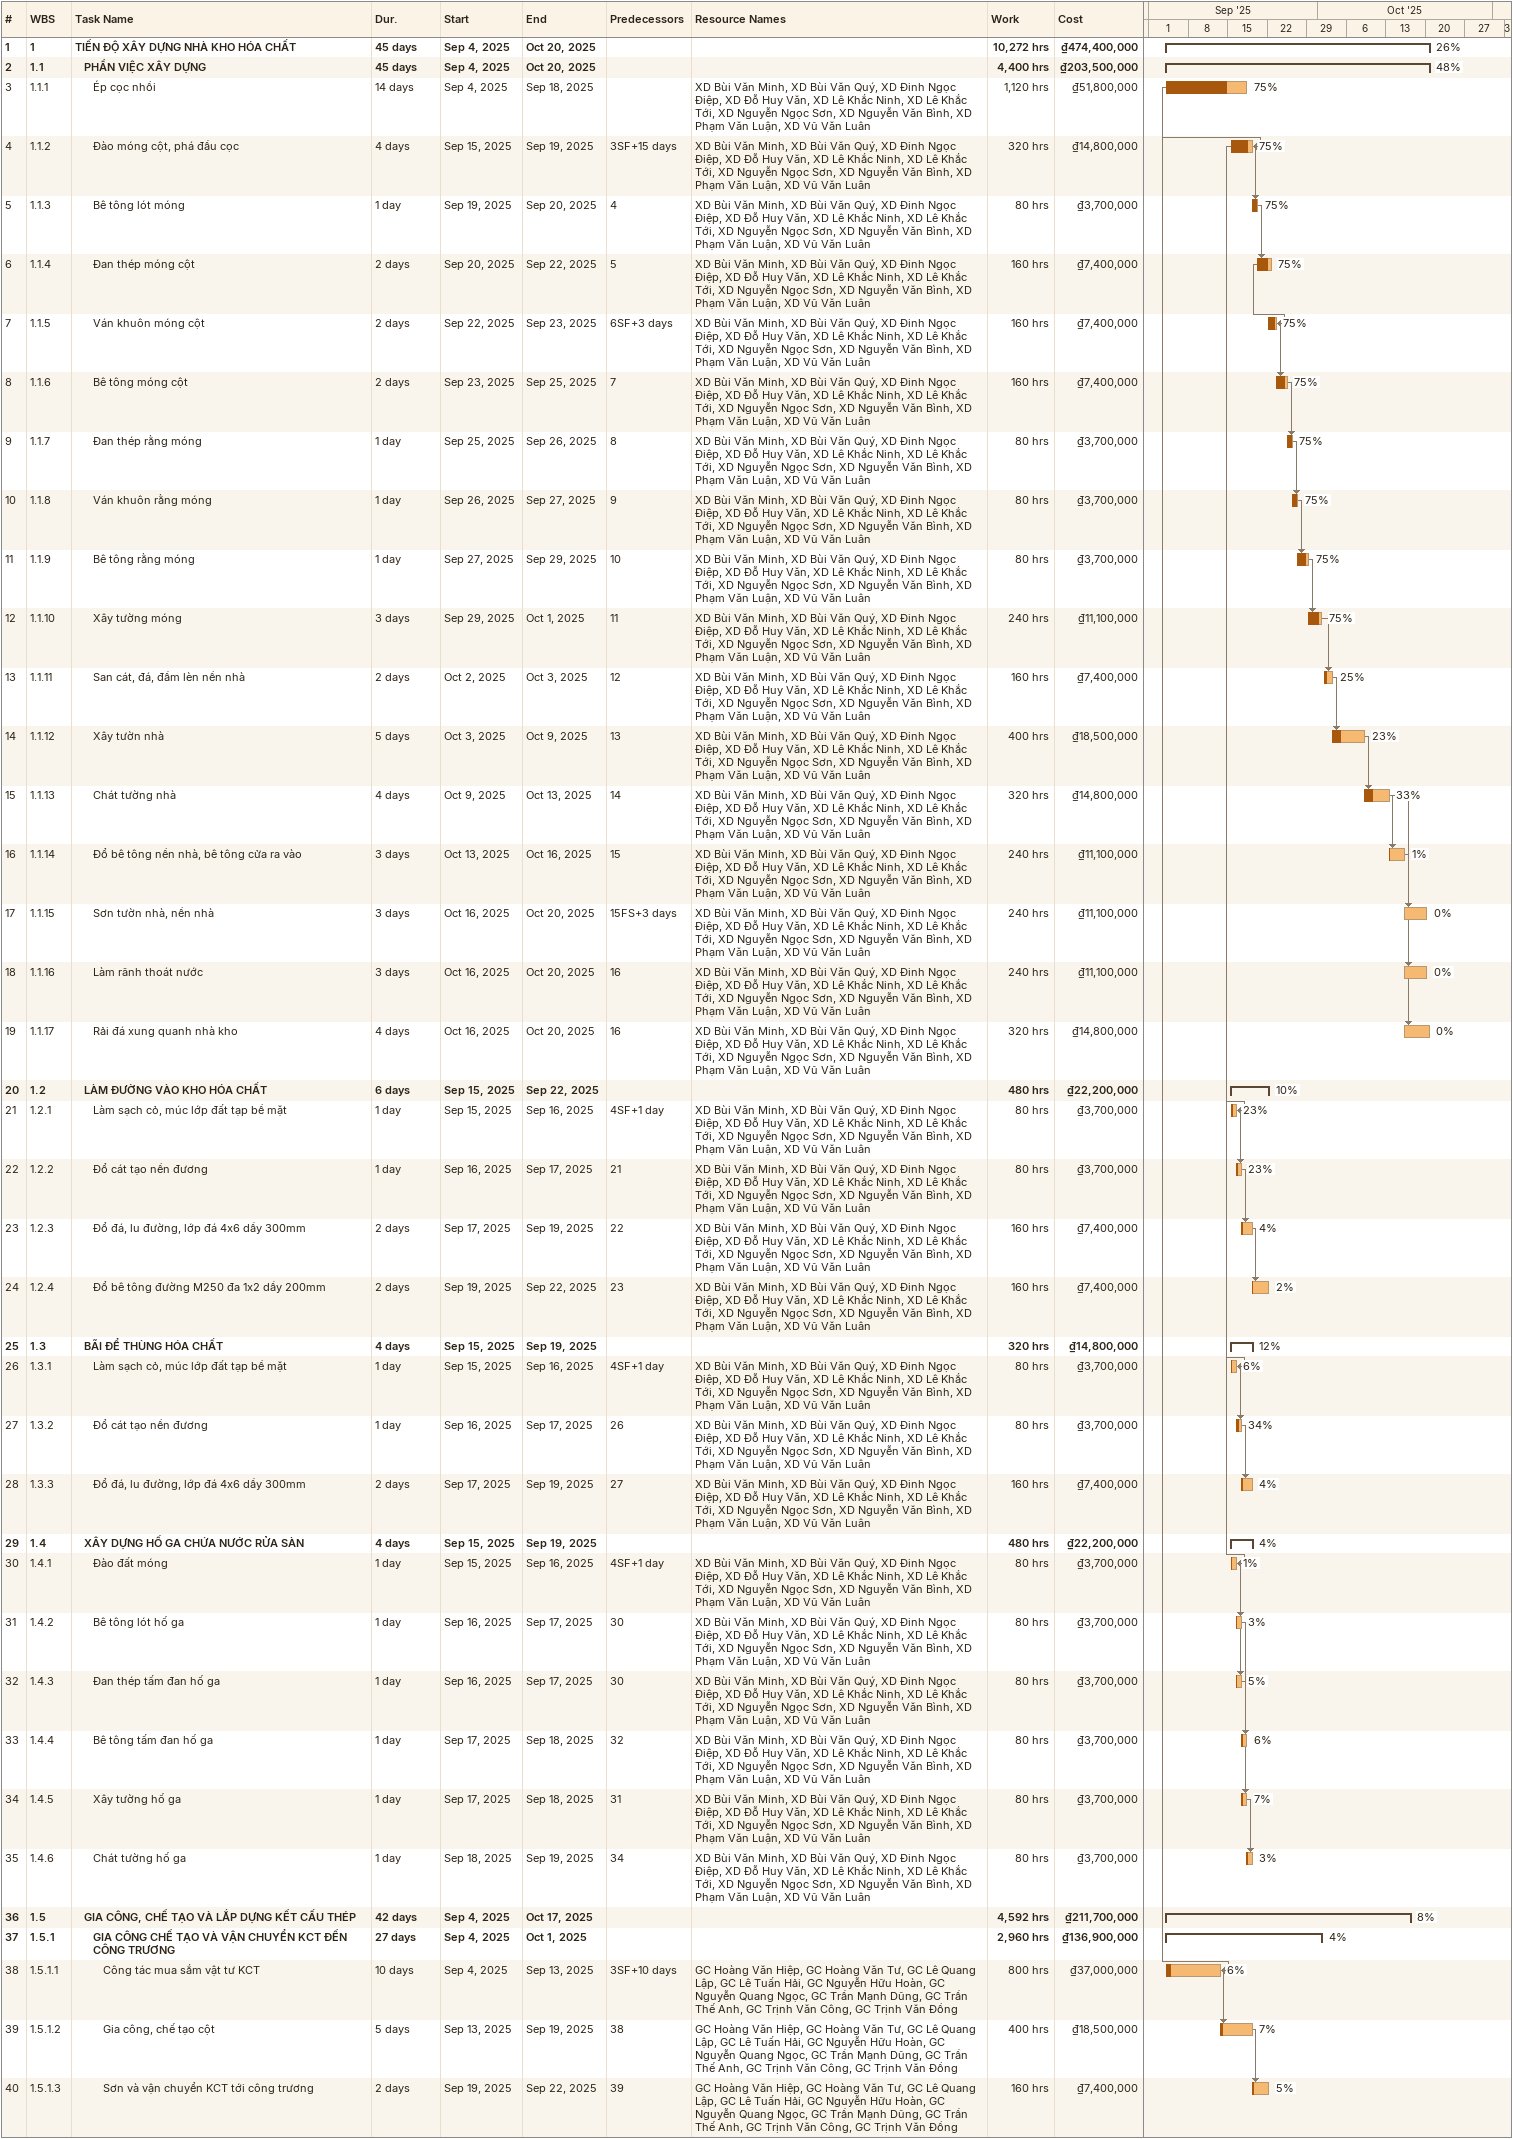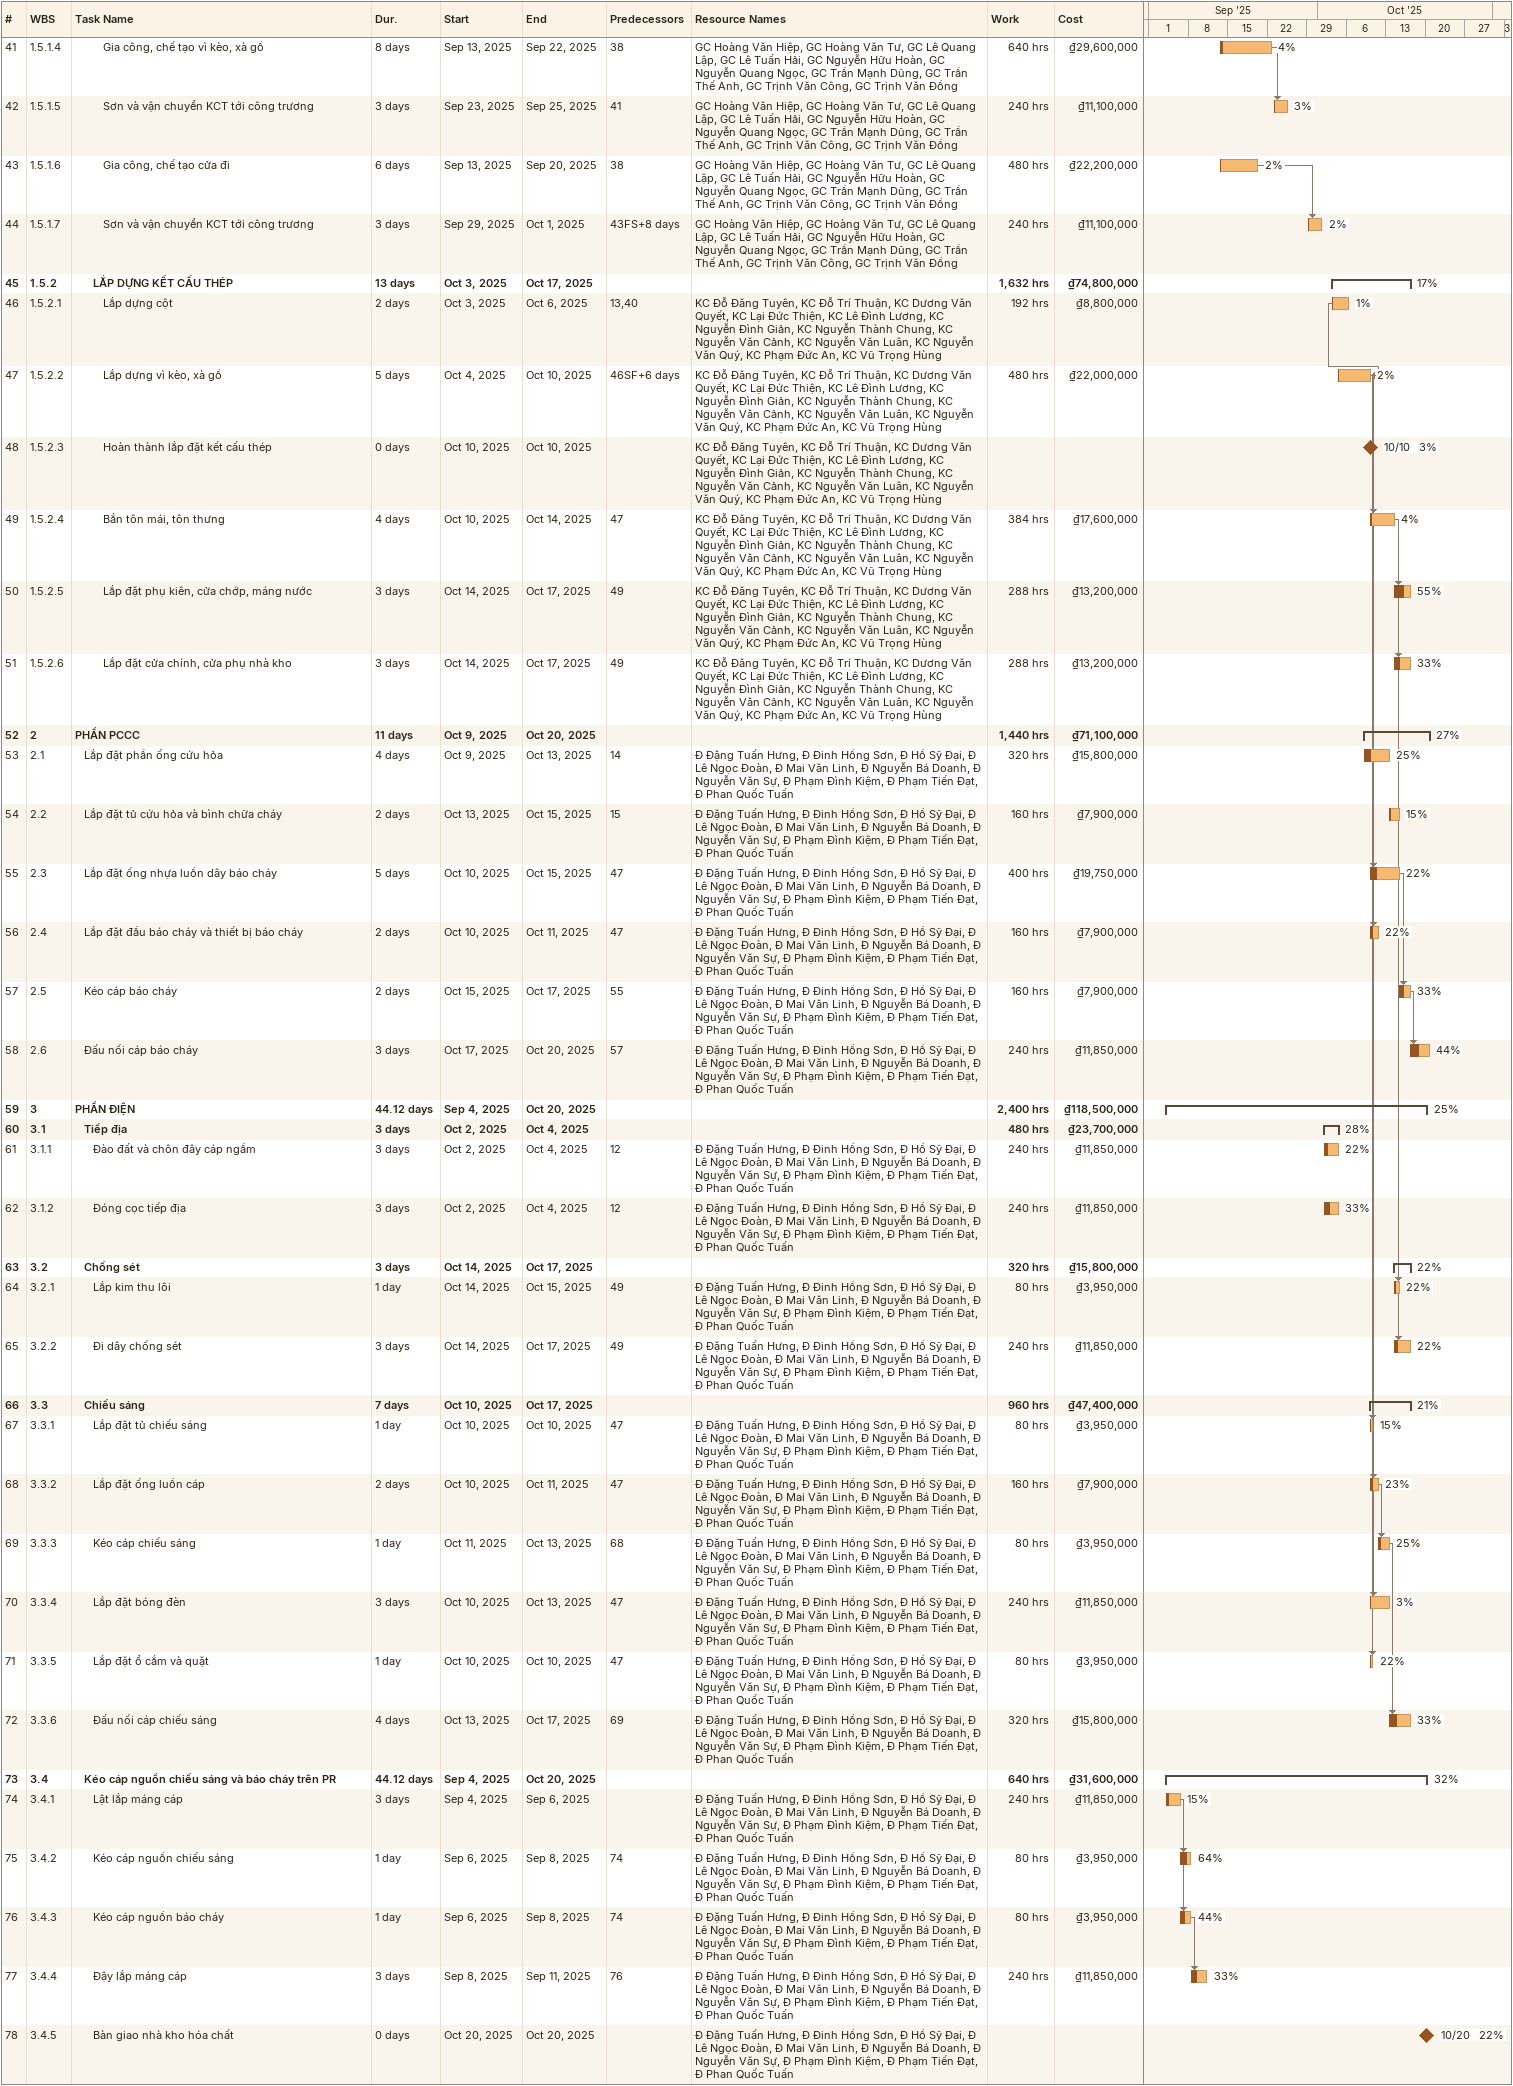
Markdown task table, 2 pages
| ID | WBS | Task | Duration | Start | Finish | Predecessors | Resources | % complete | Work (h) | Cost (₫) |
|---|---|---|---|---|---|---|---|---|---|---|
| 1 | 1 | **TIẾN ĐỘ XÂY DỰNG NHÀ KHO HÓA CHẤT** | 45d | 2025-09-04 | 2025-10-20 |  |  | 26 | 10272 | 474400000 |
| 2 | 1.1 | **PHẦN VIỆC XÂY DỰNG** | 45d | 2025-09-04 | 2025-10-20 |  |  | 48 | 4400 | 203500000 |
| 3 | 1.1.1 | Ép cọc nhồi | 14d | 2025-09-04 | 2025-09-18 |  | XD Bùi Văn Minh, XD Bùi Văn Quý, XD Đinh Ngọc Điệp, XD Đỗ Huy Văn, XD Lê Khắc Ninh, XD Lê Khắc Tới, XD Nguyễn Ngọc Sơn, XD Nguyễn Văn Bình, XD Phạm Văn Luận, XD Vũ Văn Luân | 75 | 1120 | 51800000 |
| 4 | 1.1.2 | Đào móng cột, phá đầu cọc | 4d | 2025-09-15 | 2025-09-19 | 3SF+15d | XD Bùi Văn Minh, XD Bùi Văn Quý, XD Đinh Ngọc Điệp, XD Đỗ Huy Văn, XD Lê Khắc Ninh, XD Lê Khắc Tới, XD Nguyễn Ngọc Sơn, XD Nguyễn Văn Bình, XD Phạm Văn Luận, XD Vũ Văn Luân | 75 | 320 | 14800000 |
| 5 | 1.1.3 | Bê tông lót móng | 1d | 2025-09-19 | 2025-09-20 | 4 | XD Bùi Văn Minh, XD Bùi Văn Quý, XD Đinh Ngọc Điệp, XD Đỗ Huy Văn, XD Lê Khắc Ninh, XD Lê Khắc Tới, XD Nguyễn Ngọc Sơn, XD Nguyễn Văn Bình, XD Phạm Văn Luận, XD Vũ Văn Luân | 75 | 80 | 3700000 |
| 6 | 1.1.4 | Đan thép móng cột | 2d | 2025-09-20 | 2025-09-22 | 5 | XD Bùi Văn Minh, XD Bùi Văn Quý, XD Đinh Ngọc Điệp, XD Đỗ Huy Văn, XD Lê Khắc Ninh, XD Lê Khắc Tới, XD Nguyễn Ngọc Sơn, XD Nguyễn Văn Bình, XD Phạm Văn Luận, XD Vũ Văn Luân | 75 | 160 | 7400000 |
| 7 | 1.1.5 | Ván khuôn móng cột | 2d | 2025-09-22 | 2025-09-23 | 6SF+3d | XD Bùi Văn Minh, XD Bùi Văn Quý, XD Đinh Ngọc Điệp, XD Đỗ Huy Văn, XD Lê Khắc Ninh, XD Lê Khắc Tới, XD Nguyễn Ngọc Sơn, XD Nguyễn Văn Bình, XD Phạm Văn Luận, XD Vũ Văn Luân | 75 | 160 | 7400000 |
| 8 | 1.1.6 | Bê tông móng cột | 2d | 2025-09-23 | 2025-09-25 | 7 | XD Bùi Văn Minh, XD Bùi Văn Quý, XD Đinh Ngọc Điệp, XD Đỗ Huy Văn, XD Lê Khắc Ninh, XD Lê Khắc Tới, XD Nguyễn Ngọc Sơn, XD Nguyễn Văn Bình, XD Phạm Văn Luận, XD Vũ Văn Luân | 75 | 160 | 7400000 |
| 9 | 1.1.7 | Đan thép rằng móng | 1d | 2025-09-25 | 2025-09-26 | 8 | XD Bùi Văn Minh, XD Bùi Văn Quý, XD Đinh Ngọc Điệp, XD Đỗ Huy Văn, XD Lê Khắc Ninh, XD Lê Khắc Tới, XD Nguyễn Ngọc Sơn, XD Nguyễn Văn Bình, XD Phạm Văn Luận, XD Vũ Văn Luân | 75 | 80 | 3700000 |
| 10 | 1.1.8 | Ván khuôn rằng móng | 1d | 2025-09-26 | 2025-09-27 | 9 | XD Bùi Văn Minh, XD Bùi Văn Quý, XD Đinh Ngọc Điệp, XD Đỗ Huy Văn, XD Lê Khắc Ninh, XD Lê Khắc Tới, XD Nguyễn Ngọc Sơn, XD Nguyễn Văn Bình, XD Phạm Văn Luận, XD Vũ Văn Luân | 75 | 80 | 3700000 |
| 11 | 1.1.9 | Bê tông rằng móng | 1d | 2025-09-27 | 2025-09-29 | 10 | XD Bùi Văn Minh, XD Bùi Văn Quý, XD Đinh Ngọc Điệp, XD Đỗ Huy Văn, XD Lê Khắc Ninh, XD Lê Khắc Tới, XD Nguyễn Ngọc Sơn, XD Nguyễn Văn Bình, XD Phạm Văn Luận, XD Vũ Văn Luân | 75 | 80 | 3700000 |
| 12 | 1.1.10 | Xây tường móng | 3d | 2025-09-29 | 2025-10-01 | 11 | XD Bùi Văn Minh, XD Bùi Văn Quý, XD Đinh Ngọc Điệp, XD Đỗ Huy Văn, XD Lê Khắc Ninh, XD Lê Khắc Tới, XD Nguyễn Ngọc Sơn, XD Nguyễn Văn Bình, XD Phạm Văn Luận, XD Vũ Văn Luân | 75 | 240 | 11100000 |
| 13 | 1.1.11 | San cát, đá, đầm lèn nền nhà | 2d | 2025-10-02 | 2025-10-03 | 12 | XD Bùi Văn Minh, XD Bùi Văn Quý, XD Đinh Ngọc Điệp, XD Đỗ Huy Văn, XD Lê Khắc Ninh, XD Lê Khắc Tới, XD Nguyễn Ngọc Sơn, XD Nguyễn Văn Bình, XD Phạm Văn Luận, XD Vũ Văn Luân | 25 | 160 | 7400000 |
| 14 | 1.1.12 | Xây tườn nhà | 5d | 2025-10-03 | 2025-10-09 | 13 | XD Bùi Văn Minh, XD Bùi Văn Quý, XD Đinh Ngọc Điệp, XD Đỗ Huy Văn, XD Lê Khắc Ninh, XD Lê Khắc Tới, XD Nguyễn Ngọc Sơn, XD Nguyễn Văn Bình, XD Phạm Văn Luận, XD Vũ Văn Luân | 23 | 400 | 18500000 |
| 15 | 1.1.13 | Chát tường nhà | 4d | 2025-10-09 | 2025-10-13 | 14 | XD Bùi Văn Minh, XD Bùi Văn Quý, XD Đinh Ngọc Điệp, XD Đỗ Huy Văn, XD Lê Khắc Ninh, XD Lê Khắc Tới, XD Nguyễn Ngọc Sơn, XD Nguyễn Văn Bình, XD Phạm Văn Luận, XD Vũ Văn Luân | 33 | 320 | 14800000 |
| 16 | 1.1.14 | Đổ bê tông nền nhà, bê tông cửa ra vào | 3d | 2025-10-13 | 2025-10-16 | 15 | XD Bùi Văn Minh, XD Bùi Văn Quý, XD Đinh Ngọc Điệp, XD Đỗ Huy Văn, XD Lê Khắc Ninh, XD Lê Khắc Tới, XD Nguyễn Ngọc Sơn, XD Nguyễn Văn Bình, XD Phạm Văn Luận, XD Vũ Văn Luân | 1 | 240 | 11100000 |
| 17 | 1.1.15 | Sơn tườn nhà, nền nhà | 3d | 2025-10-16 | 2025-10-20 | 15FS+3d | XD Bùi Văn Minh, XD Bùi Văn Quý, XD Đinh Ngọc Điệp, XD Đỗ Huy Văn, XD Lê Khắc Ninh, XD Lê Khắc Tới, XD Nguyễn Ngọc Sơn, XD Nguyễn Văn Bình, XD Phạm Văn Luận, XD Vũ Văn Luân | 0 | 240 | 11100000 |
| 18 | 1.1.16 | Làm rãnh thoát nước | 3d | 2025-10-16 | 2025-10-20 | 16 | XD Bùi Văn Minh, XD Bùi Văn Quý, XD Đinh Ngọc Điệp, XD Đỗ Huy Văn, XD Lê Khắc Ninh, XD Lê Khắc Tới, XD Nguyễn Ngọc Sơn, XD Nguyễn Văn Bình, XD Phạm Văn Luận, XD Vũ Văn Luân | 0 | 240 | 11100000 |
| 19 | 1.1.17 | Rải đá xung quanh nhà kho | 4d | 2025-10-16 | 2025-10-20 | 16 | XD Bùi Văn Minh, XD Bùi Văn Quý, XD Đinh Ngọc Điệp, XD Đỗ Huy Văn, XD Lê Khắc Ninh, XD Lê Khắc Tới, XD Nguyễn Ngọc Sơn, XD Nguyễn Văn Bình, XD Phạm Văn Luận, XD Vũ Văn Luân | 0 | 320 | 14800000 |
| 20 | 1.2 | **LÀM ĐƯỜNG VÀO KHO HÓA CHẤT** | 6d | 2025-09-15 | 2025-09-22 |  |  | 10 | 480 | 22200000 |
| 21 | 1.2.1 | Làm sạch cỏ, múc lớp đất tạp bề mặt | 1d | 2025-09-15 | 2025-09-16 | 4SF+1d | XD Bùi Văn Minh, XD Bùi Văn Quý, XD Đinh Ngọc Điệp, XD Đỗ Huy Văn, XD Lê Khắc Ninh, XD Lê Khắc Tới, XD Nguyễn Ngọc Sơn, XD Nguyễn Văn Bình, XD Phạm Văn Luận, XD Vũ Văn Luân | 23 | 80 | 3700000 |
| 22 | 1.2.2 | Đổ cát tạo nền đương | 1d | 2025-09-16 | 2025-09-17 | 21 | XD Bùi Văn Minh, XD Bùi Văn Quý, XD Đinh Ngọc Điệp, XD Đỗ Huy Văn, XD Lê Khắc Ninh, XD Lê Khắc Tới, XD Nguyễn Ngọc Sơn, XD Nguyễn Văn Bình, XD Phạm Văn Luận, XD Vũ Văn Luân | 23 | 80 | 3700000 |
| 23 | 1.2.3 | Đổ đá, lu đường, lớp đá 4x6 dầy 300mm | 2d | 2025-09-17 | 2025-09-19 | 22 | XD Bùi Văn Minh, XD Bùi Văn Quý, XD Đinh Ngọc Điệp, XD Đỗ Huy Văn, XD Lê Khắc Ninh, XD Lê Khắc Tới, XD Nguyễn Ngọc Sơn, XD Nguyễn Văn Bình, XD Phạm Văn Luận, XD Vũ Văn Luân | 4 | 160 | 7400000 |
| 24 | 1.2.4 | Đổ bê tông đường M250 đa 1x2 dầy 200mm | 2d | 2025-09-19 | 2025-09-22 | 23 | XD Bùi Văn Minh, XD Bùi Văn Quý, XD Đinh Ngọc Điệp, XD Đỗ Huy Văn, XD Lê Khắc Ninh, XD Lê Khắc Tới, XD Nguyễn Ngọc Sơn, XD Nguyễn Văn Bình, XD Phạm Văn Luận, XD Vũ Văn Luân | 2 | 160 | 7400000 |
| 25 | 1.3 | **BÃI ĐỂ THÙNG HÓA CHẤT** | 4d | 2025-09-15 | 2025-09-19 |  |  | 12 | 320 | 14800000 |
| 26 | 1.3.1 | Làm sạch cỏ, múc lớp đất tạp bề mặt | 1d | 2025-09-15 | 2025-09-16 | 4SF+1d | XD Bùi Văn Minh, XD Bùi Văn Quý, XD Đinh Ngọc Điệp, XD Đỗ Huy Văn, XD Lê Khắc Ninh, XD Lê Khắc Tới, XD Nguyễn Ngọc Sơn, XD Nguyễn Văn Bình, XD Phạm Văn Luận, XD Vũ Văn Luân | 6 | 80 | 3700000 |
| 27 | 1.3.2 | Đổ cát tạo nền đương | 1d | 2025-09-16 | 2025-09-17 | 26 | XD Bùi Văn Minh, XD Bùi Văn Quý, XD Đinh Ngọc Điệp, XD Đỗ Huy Văn, XD Lê Khắc Ninh, XD Lê Khắc Tới, XD Nguyễn Ngọc Sơn, XD Nguyễn Văn Bình, XD Phạm Văn Luận, XD Vũ Văn Luân | 34 | 80 | 3700000 |
| 28 | 1.3.3 | Đổ đá, lu đường, lớp đá 4x6 dầy 300mm | 2d | 2025-09-17 | 2025-09-19 | 27 | XD Bùi Văn Minh, XD Bùi Văn Quý, XD Đinh Ngọc Điệp, XD Đỗ Huy Văn, XD Lê Khắc Ninh, XD Lê Khắc Tới, XD Nguyễn Ngọc Sơn, XD Nguyễn Văn Bình, XD Phạm Văn Luận, XD Vũ Văn Luân | 4 | 160 | 7400000 |
| 29 | 1.4 | **XÂY DỰNG HỐ GA CHỨA NƯỚC RỬA SÀN** | 4d | 2025-09-15 | 2025-09-19 |  |  | 4 | 480 | 22200000 |
| 30 | 1.4.1 | Đào đất móng | 1d | 2025-09-15 | 2025-09-16 | 4SF+1d | XD Bùi Văn Minh, XD Bùi Văn Quý, XD Đinh Ngọc Điệp, XD Đỗ Huy Văn, XD Lê Khắc Ninh, XD Lê Khắc Tới, XD Nguyễn Ngọc Sơn, XD Nguyễn Văn Bình, XD Phạm Văn Luận, XD Vũ Văn Luân | 1 | 80 | 3700000 |
| 31 | 1.4.2 | Bê tông lót hố ga | 1d | 2025-09-16 | 2025-09-17 | 30 | XD Bùi Văn Minh, XD Bùi Văn Quý, XD Đinh Ngọc Điệp, XD Đỗ Huy Văn, XD Lê Khắc Ninh, XD Lê Khắc Tới, XD Nguyễn Ngọc Sơn, XD Nguyễn Văn Bình, XD Phạm Văn Luận, XD Vũ Văn Luân | 3 | 80 | 3700000 |
| 32 | 1.4.3 | Đan thép tấm đan hố ga | 1d | 2025-09-16 | 2025-09-17 | 30 | XD Bùi Văn Minh, XD Bùi Văn Quý, XD Đinh Ngọc Điệp, XD Đỗ Huy Văn, XD Lê Khắc Ninh, XD Lê Khắc Tới, XD Nguyễn Ngọc Sơn, XD Nguyễn Văn Bình, XD Phạm Văn Luận, XD Vũ Văn Luân | 5 | 80 | 3700000 |
| 33 | 1.4.4 | Bê tông tấm đan hố ga | 1d | 2025-09-17 | 2025-09-18 | 32 | XD Bùi Văn Minh, XD Bùi Văn Quý, XD Đinh Ngọc Điệp, XD Đỗ Huy Văn, XD Lê Khắc Ninh, XD Lê Khắc Tới, XD Nguyễn Ngọc Sơn, XD Nguyễn Văn Bình, XD Phạm Văn Luận, XD Vũ Văn Luân | 6 | 80 | 3700000 |
| 34 | 1.4.5 | Xây tường hố ga | 1d | 2025-09-17 | 2025-09-18 | 31 | XD Bùi Văn Minh, XD Bùi Văn Quý, XD Đinh Ngọc Điệp, XD Đỗ Huy Văn, XD Lê Khắc Ninh, XD Lê Khắc Tới, XD Nguyễn Ngọc Sơn, XD Nguyễn Văn Bình, XD Phạm Văn Luận, XD Vũ Văn Luân | 7 | 80 | 3700000 |
| 35 | 1.4.6 | Chát tường hố ga | 1d | 2025-09-18 | 2025-09-19 | 34 | XD Bùi Văn Minh, XD Bùi Văn Quý, XD Đinh Ngọc Điệp, XD Đỗ Huy Văn, XD Lê Khắc Ninh, XD Lê Khắc Tới, XD Nguyễn Ngọc Sơn, XD Nguyễn Văn Bình, XD Phạm Văn Luận, XD Vũ Văn Luân | 3 | 80 | 3700000 |
| 36 | 1.5 | **GIA CÔNG, CHẾ TẠO VÀ LẮP DỰNG KẾT CẤU THÉP** | 42d | 2025-09-04 | 2025-10-17 |  |  | 8 | 4592 | 211700000 |
| 37 | 1.5.1 | **GIA CÔNG CHẾ TẠO VÀ VẬN CHUYỂN KCT ĐẾN CÔNG TRƯƠNG** | 27d | 2025-09-04 | 2025-10-01 |  |  | 4 | 2960 | 136900000 |
| 38 | 1.5.1.1 | Công tác mua sắm vật tư KCT | 10d | 2025-09-04 | 2025-09-13 | 3SF+10d | GC Hoàng Văn Hiệp, GC Hoàng Văn Tư, GC Lê Quang Lập, GC Lê Tuấn Hải, GC Nguyễn Hữu Hoàn, GC Nguyễn Quang Ngọc, GC Trần Mạnh Dũng, GC Trần Thế Anh, GC Trịnh Văn Công, GC Trịnh Văn Đồng | 6 | 800 | 37000000 |
| 39 | 1.5.1.2 | Gia công, chế tạo cột | 5d | 2025-09-13 | 2025-09-19 | 38 | GC Hoàng Văn Hiệp, GC Hoàng Văn Tư, GC Lê Quang Lập, GC Lê Tuấn Hải, GC Nguyễn Hữu Hoàn, GC Nguyễn Quang Ngọc, GC Trần Mạnh Dũng, GC Trần Thế Anh, GC Trịnh Văn Công, GC Trịnh Văn Đồng | 7 | 400 | 18500000 |
| 40 | 1.5.1.3 | Sơn và vận chuyển KCT tới công trương | 2d | 2025-09-19 | 2025-09-22 | 39 | GC Hoàng Văn Hiệp, GC Hoàng Văn Tư, GC Lê Quang Lập, GC Lê Tuấn Hải, GC Nguyễn Hữu Hoàn, GC Nguyễn Quang Ngọc, GC Trần Mạnh Dũng, GC Trần Thế Anh, GC Trịnh Văn Công, GC Trịnh Văn Đồng | 5 | 160 | 7400000 |
| 41 | 1.5.1.4 | Gia công, chế tạo vì kèo, xà gồ | 8d | 2025-09-13 | 2025-09-22 | 38 | GC Hoàng Văn Hiệp, GC Hoàng Văn Tư, GC Lê Quang Lập, GC Lê Tuấn Hải, GC Nguyễn Hữu Hoàn, GC Nguyễn Quang Ngọc, GC Trần Mạnh Dũng, GC Trần Thế Anh, GC Trịnh Văn Công, GC Trịnh Văn Đồng | 4 | 640 | 29600000 |
| 42 | 1.5.1.5 | Sơn và vận chuyển KCT tới công trương | 3d | 2025-09-23 | 2025-09-25 | 41 | GC Hoàng Văn Hiệp, GC Hoàng Văn Tư, GC Lê Quang Lập, GC Lê Tuấn Hải, GC Nguyễn Hữu Hoàn, GC Nguyễn Quang Ngọc, GC Trần Mạnh Dũng, GC Trần Thế Anh, GC Trịnh Văn Công, GC Trịnh Văn Đồng | 3 | 240 | 11100000 |
| 43 | 1.5.1.6 | Gia công, chế tạo cửa đi | 6d | 2025-09-13 | 2025-09-20 | 38 | GC Hoàng Văn Hiệp, GC Hoàng Văn Tư, GC Lê Quang Lập, GC Lê Tuấn Hải, GC Nguyễn Hữu Hoàn, GC Nguyễn Quang Ngọc, GC Trần Mạnh Dũng, GC Trần Thế Anh, GC Trịnh Văn Công, GC Trịnh Văn Đồng | 2 | 480 | 22200000 |
| 44 | 1.5.1.7 | Sơn và vận chuyển KCT tới công trương | 3d | 2025-09-29 | 2025-10-01 | 43FS+8d | GC Hoàng Văn Hiệp, GC Hoàng Văn Tư, GC Lê Quang Lập, GC Lê Tuấn Hải, GC Nguyễn Hữu Hoàn, GC Nguyễn Quang Ngọc, GC Trần Mạnh Dũng, GC Trần Thế Anh, GC Trịnh Văn Công, GC Trịnh Văn Đồng | 2 | 240 | 11100000 |
| 45 | 1.5.2 | **LẮP DỰNG KẾT CẤU THÉP** | 13d | 2025-10-03 | 2025-10-17 |  |  | 17 | 1632 | 74800000 |
| 46 | 1.5.2.1 | Lắp dựng cột | 2d | 2025-10-03 | 2025-10-06 | 13, 40 | KC Đỗ Đăng Tuyên, KC Đỗ Trí Thuận, KC Dương Văn Quyết, KC Lại Đức Thiện, KC Lê Đình Lương, KC Nguyễn Đình Giản, KC Nguyễn Thành Chung, KC Nguyễn Văn Cảnh, KC Nguyễn Văn Luân, KC Nguyễn Văn Quý, KC Phạm Đức An, KC Vũ Trọng Hùng | 1 | 192 | 8800000 |
| 47 | 1.5.2.2 | Lắp dựng vì kèo, xà gồ | 5d | 2025-10-04 | 2025-10-10 | 46SF+6d | KC Đỗ Đăng Tuyên, KC Đỗ Trí Thuận, KC Dương Văn Quyết, KC Lại Đức Thiện, KC Lê Đình Lương, KC Nguyễn Đình Giản, KC Nguyễn Thành Chung, KC Nguyễn Văn Cảnh, KC Nguyễn Văn Luân, KC Nguyễn Văn Quý, KC Phạm Đức An, KC Vũ Trọng Hùng | 2 | 480 | 22000000 |
| 48 | 1.5.2.3 | Hoàn thành lắp đặt kết cấu thép | 0d | 2025-10-10 | 2025-10-10 |  | KC Đỗ Đăng Tuyên, KC Đỗ Trí Thuận, KC Dương Văn Quyết, KC Lại Đức Thiện, KC Lê Đình Lương, KC Nguyễn Đình Giản, KC Nguyễn Thành Chung, KC Nguyễn Văn Cảnh, KC Nguyễn Văn Luân, KC Nguyễn Văn Quý, KC Phạm Đức An, KC Vũ Trọng Hùng | 3 |  |  |
| 49 | 1.5.2.4 | Bắn tôn mái, tôn thưng | 4d | 2025-10-10 | 2025-10-14 | 47 | KC Đỗ Đăng Tuyên, KC Đỗ Trí Thuận, KC Dương Văn Quyết, KC Lại Đức Thiện, KC Lê Đình Lương, KC Nguyễn Đình Giản, KC Nguyễn Thành Chung, KC Nguyễn Văn Cảnh, KC Nguyễn Văn Luân, KC Nguyễn Văn Quý, KC Phạm Đức An, KC Vũ Trọng Hùng | 4 | 384 | 17600000 |
| 50 | 1.5.2.5 | Lắp đặt phụ kiên, cửa chớp, máng nước | 3d | 2025-10-14 | 2025-10-17 | 49 | KC Đỗ Đăng Tuyên, KC Đỗ Trí Thuận, KC Dương Văn Quyết, KC Lại Đức Thiện, KC Lê Đình Lương, KC Nguyễn Đình Giản, KC Nguyễn Thành Chung, KC Nguyễn Văn Cảnh, KC Nguyễn Văn Luân, KC Nguyễn Văn Quý, KC Phạm Đức An, KC Vũ Trọng Hùng | 55 | 288 | 13200000 |
| 51 | 1.5.2.6 | Lắp đặt cửa chính, cửa phụ nhà kho | 3d | 2025-10-14 | 2025-10-17 | 49 | KC Đỗ Đăng Tuyên, KC Đỗ Trí Thuận, KC Dương Văn Quyết, KC Lại Đức Thiện, KC Lê Đình Lương, KC Nguyễn Đình Giản, KC Nguyễn Thành Chung, KC Nguyễn Văn Cảnh, KC Nguyễn Văn Luân, KC Nguyễn Văn Quý, KC Phạm Đức An, KC Vũ Trọng Hùng | 33 | 288 | 13200000 |
| 52 | 2 | **PHẦN PCCC** | 11d | 2025-10-09 | 2025-10-20 |  |  | 27 | 1440 | 71100000 |
| 53 | 2.1 | Lắp đặt phần ống cứu hỏa | 4d | 2025-10-09 | 2025-10-13 | 14 | Đ Đặng Tuấn Hưng, Đ Đinh Hồng Sơn, Đ Hồ Sỹ Đại, Đ Lê Ngọc Đoàn, Đ Mai Văn Linh, Đ Nguyễn Bá Doanh, Đ Nguyễn Văn Sự, Đ Phạm Đình Kiệm, Đ Phạm Tiến Đạt, Đ Phan Quốc Tuấn | 25 | 320 | 15800000 |
| 54 | 2.2 | Lắp đặt tủ cứu hỏa và bình chữa cháy | 2d | 2025-10-13 | 2025-10-15 | 15 | Đ Đặng Tuấn Hưng, Đ Đinh Hồng Sơn, Đ Hồ Sỹ Đại, Đ Lê Ngọc Đoàn, Đ Mai Văn Linh, Đ Nguyễn Bá Doanh, Đ Nguyễn Văn Sự, Đ Phạm Đình Kiệm, Đ Phạm Tiến Đạt, Đ Phan Quốc Tuấn | 15 | 160 | 7900000 |
| 55 | 2.3 | Lắp đặt ống nhựa luồn dây báo cháy | 5d | 2025-10-10 | 2025-10-15 | 47 | Đ Đặng Tuấn Hưng, Đ Đinh Hồng Sơn, Đ Hồ Sỹ Đại, Đ Lê Ngọc Đoàn, Đ Mai Văn Linh, Đ Nguyễn Bá Doanh, Đ Nguyễn Văn Sự, Đ Phạm Đình Kiệm, Đ Phạm Tiến Đạt, Đ Phan Quốc Tuấn | 22 | 400 | 19750000 |
| 56 | 2.4 | Lắp đặt đầu báo cháy và thiết bị báo cháy | 2d | 2025-10-10 | 2025-10-11 | 47 | Đ Đặng Tuấn Hưng, Đ Đinh Hồng Sơn, Đ Hồ Sỹ Đại, Đ Lê Ngọc Đoàn, Đ Mai Văn Linh, Đ Nguyễn Bá Doanh, Đ Nguyễn Văn Sự, Đ Phạm Đình Kiệm, Đ Phạm Tiến Đạt, Đ Phan Quốc Tuấn | 22 | 160 | 7900000 |
| 57 | 2.5 | Kéo cáp báo cháy | 2d | 2025-10-15 | 2025-10-17 | 55 | Đ Đặng Tuấn Hưng, Đ Đinh Hồng Sơn, Đ Hồ Sỹ Đại, Đ Lê Ngọc Đoàn, Đ Mai Văn Linh, Đ Nguyễn Bá Doanh, Đ Nguyễn Văn Sự, Đ Phạm Đình Kiệm, Đ Phạm Tiến Đạt, Đ Phan Quốc Tuấn | 33 | 160 | 7900000 |
| 58 | 2.6 | Đấu nối cáp báo cháy | 3d | 2025-10-17 | 2025-10-20 | 57 | Đ Đặng Tuấn Hưng, Đ Đinh Hồng Sơn, Đ Hồ Sỹ Đại, Đ Lê Ngọc Đoàn, Đ Mai Văn Linh, Đ Nguyễn Bá Doanh, Đ Nguyễn Văn Sự, Đ Phạm Đình Kiệm, Đ Phạm Tiến Đạt, Đ Phan Quốc Tuấn | 44 | 240 | 11850000 |
| 59 | 3 | **PHẦN ĐIỆN** | 44.12d | 2025-09-04 | 2025-10-20 |  |  | 25 | 2400 | 118500000 |
| 60 | 3.1 | **Tiếp địa** | 3d | 2025-10-02 | 2025-10-04 |  |  | 28 | 480 | 23700000 |
| 61 | 3.1.1 | Đào đất và chôn đây cáp ngầm | 3d | 2025-10-02 | 2025-10-04 | 12 | Đ Đặng Tuấn Hưng, Đ Đinh Hồng Sơn, Đ Hồ Sỹ Đại, Đ Lê Ngọc Đoàn, Đ Mai Văn Linh, Đ Nguyễn Bá Doanh, Đ Nguyễn Văn Sự, Đ Phạm Đình Kiệm, Đ Phạm Tiến Đạt, Đ Phan Quốc Tuấn | 22 | 240 | 11850000 |
| 62 | 3.1.2 | Đóng cọc tiếp địa | 3d | 2025-10-02 | 2025-10-04 | 12 | Đ Đặng Tuấn Hưng, Đ Đinh Hồng Sơn, Đ Hồ Sỹ Đại, Đ Lê Ngọc Đoàn, Đ Mai Văn Linh, Đ Nguyễn Bá Doanh, Đ Nguyễn Văn Sự, Đ Phạm Đình Kiệm, Đ Phạm Tiến Đạt, Đ Phan Quốc Tuấn | 33 | 240 | 11850000 |
| 63 | 3.2 | **Chống sét** | 3d | 2025-10-14 | 2025-10-17 |  |  | 22 | 320 | 15800000 |
| 64 | 3.2.1 | Lắp kim thu lôi | 1d | 2025-10-14 | 2025-10-15 | 49 | Đ Đặng Tuấn Hưng, Đ Đinh Hồng Sơn, Đ Hồ Sỹ Đại, Đ Lê Ngọc Đoàn, Đ Mai Văn Linh, Đ Nguyễn Bá Doanh, Đ Nguyễn Văn Sự, Đ Phạm Đình Kiệm, Đ Phạm Tiến Đạt, Đ Phan Quốc Tuấn | 22 | 80 | 3950000 |
| 65 | 3.2.2 | Đi dây chống sét | 3d | 2025-10-14 | 2025-10-17 | 49 | Đ Đặng Tuấn Hưng, Đ Đinh Hồng Sơn, Đ Hồ Sỹ Đại, Đ Lê Ngọc Đoàn, Đ Mai Văn Linh, Đ Nguyễn Bá Doanh, Đ Nguyễn Văn Sự, Đ Phạm Đình Kiệm, Đ Phạm Tiến Đạt, Đ Phan Quốc Tuấn | 22 | 240 | 11850000 |
| 66 | 3.3 | **Chiếu sáng** | 7d | 2025-10-10 | 2025-10-17 |  |  | 21 | 960 | 47400000 |
| 67 | 3.3.1 | Lắp đặt tủ chiếu sáng | 1d | 2025-10-10 | 2025-10-10 | 47 | Đ Đặng Tuấn Hưng, Đ Đinh Hồng Sơn, Đ Hồ Sỹ Đại, Đ Lê Ngọc Đoàn, Đ Mai Văn Linh, Đ Nguyễn Bá Doanh, Đ Nguyễn Văn Sự, Đ Phạm Đình Kiệm, Đ Phạm Tiến Đạt, Đ Phan Quốc Tuấn | 15 | 80 | 3950000 |
| 68 | 3.3.2 | Lắp đặt ống luồn cáp | 2d | 2025-10-10 | 2025-10-11 | 47 | Đ Đặng Tuấn Hưng, Đ Đinh Hồng Sơn, Đ Hồ Sỹ Đại, Đ Lê Ngọc Đoàn, Đ Mai Văn Linh, Đ Nguyễn Bá Doanh, Đ Nguyễn Văn Sự, Đ Phạm Đình Kiệm, Đ Phạm Tiến Đạt, Đ Phan Quốc Tuấn | 23 | 160 | 7900000 |
| 69 | 3.3.3 | Kéo cáp chiếu sáng | 1d | 2025-10-11 | 2025-10-13 | 68 | Đ Đặng Tuấn Hưng, Đ Đinh Hồng Sơn, Đ Hồ Sỹ Đại, Đ Lê Ngọc Đoàn, Đ Mai Văn Linh, Đ Nguyễn Bá Doanh, Đ Nguyễn Văn Sự, Đ Phạm Đình Kiệm, Đ Phạm Tiến Đạt, Đ Phan Quốc Tuấn | 25 | 80 | 3950000 |
| 70 | 3.3.4 | Lắp đặt bóng đèn | 3d | 2025-10-10 | 2025-10-13 | 47 | Đ Đặng Tuấn Hưng, Đ Đinh Hồng Sơn, Đ Hồ Sỹ Đại, Đ Lê Ngọc Đoàn, Đ Mai Văn Linh, Đ Nguyễn Bá Doanh, Đ Nguyễn Văn Sự, Đ Phạm Đình Kiệm, Đ Phạm Tiến Đạt, Đ Phan Quốc Tuấn | 3 | 240 | 11850000 |
| 71 | 3.3.5 | Lắp đặt ổ cắm và quặt | 1d | 2025-10-10 | 2025-10-10 | 47 | Đ Đặng Tuấn Hưng, Đ Đinh Hồng Sơn, Đ Hồ Sỹ Đại, Đ Lê Ngọc Đoàn, Đ Mai Văn Linh, Đ Nguyễn Bá Doanh, Đ Nguyễn Văn Sự, Đ Phạm Đình Kiệm, Đ Phạm Tiến Đạt, Đ Phan Quốc Tuấn | 22 | 80 | 3950000 |
| 72 | 3.3.6 | Đấu nối cáp chiếu sáng | 4d | 2025-10-13 | 2025-10-17 | 69 | Đ Đặng Tuấn Hưng, Đ Đinh Hồng Sơn, Đ Hồ Sỹ Đại, Đ Lê Ngọc Đoàn, Đ Mai Văn Linh, Đ Nguyễn Bá Doanh, Đ Nguyễn Văn Sự, Đ Phạm Đình Kiệm, Đ Phạm Tiến Đạt, Đ Phan Quốc Tuấn | 33 | 320 | 15800000 |
| 73 | 3.4 | **Kéo cáp nguồn chiếu sáng và báo cháy trên PR** | 44.12d | 2025-09-04 | 2025-10-20 |  |  | 32 | 640 | 31600000 |
| 74 | 3.4.1 | Lật lắp máng cáp | 3d | 2025-09-04 | 2025-09-06 |  | Đ Đặng Tuấn Hưng, Đ Đinh Hồng Sơn, Đ Hồ Sỹ Đại, Đ Lê Ngọc Đoàn, Đ Mai Văn Linh, Đ Nguyễn Bá Doanh, Đ Nguyễn Văn Sự, Đ Phạm Đình Kiệm, Đ Phạm Tiến Đạt, Đ Phan Quốc Tuấn | 15 | 240 | 11850000 |
| 75 | 3.4.2 | Kéo cáp nguồn chiếu sáng | 1d | 2025-09-06 | 2025-09-08 | 74 | Đ Đặng Tuấn Hưng, Đ Đinh Hồng Sơn, Đ Hồ Sỹ Đại, Đ Lê Ngọc Đoàn, Đ Mai Văn Linh, Đ Nguyễn Bá Doanh, Đ Nguyễn Văn Sự, Đ Phạm Đình Kiệm, Đ Phạm Tiến Đạt, Đ Phan Quốc Tuấn | 64 | 80 | 3950000 |
| 76 | 3.4.3 | Kéo cáp nguồn báo cháy | 1d | 2025-09-06 | 2025-09-08 | 74 | Đ Đặng Tuấn Hưng, Đ Đinh Hồng Sơn, Đ Hồ Sỹ Đại, Đ Lê Ngọc Đoàn, Đ Mai Văn Linh, Đ Nguyễn Bá Doanh, Đ Nguyễn Văn Sự, Đ Phạm Đình Kiệm, Đ Phạm Tiến Đạt, Đ Phan Quốc Tuấn | 44 | 80 | 3950000 |
| 77 | 3.4.4 | Đậy lắp máng cáp | 3d | 2025-09-08 | 2025-09-11 | 76 | Đ Đặng Tuấn Hưng, Đ Đinh Hồng Sơn, Đ Hồ Sỹ Đại, Đ Lê Ngọc Đoàn, Đ Mai Văn Linh, Đ Nguyễn Bá Doanh, Đ Nguyễn Văn Sự, Đ Phạm Đình Kiệm, Đ Phạm Tiến Đạt, Đ Phan Quốc Tuấn | 33 | 240 | 11850000 |
| 78 | 3.4.5 | Bàn giao nhà kho hóa chất | 0d | 2025-10-20 | 2025-10-20 |  | Đ Đặng Tuấn Hưng, Đ Đinh Hồng Sơn, Đ Hồ Sỹ Đại, Đ Lê Ngọc Đoàn, Đ Mai Văn Linh, Đ Nguyễn Bá Doanh, Đ Nguyễn Văn Sự, Đ Phạm Đình Kiệm, Đ Phạm Tiến Đạt, Đ Phan Quốc Tuấn | 22 |  |  |
